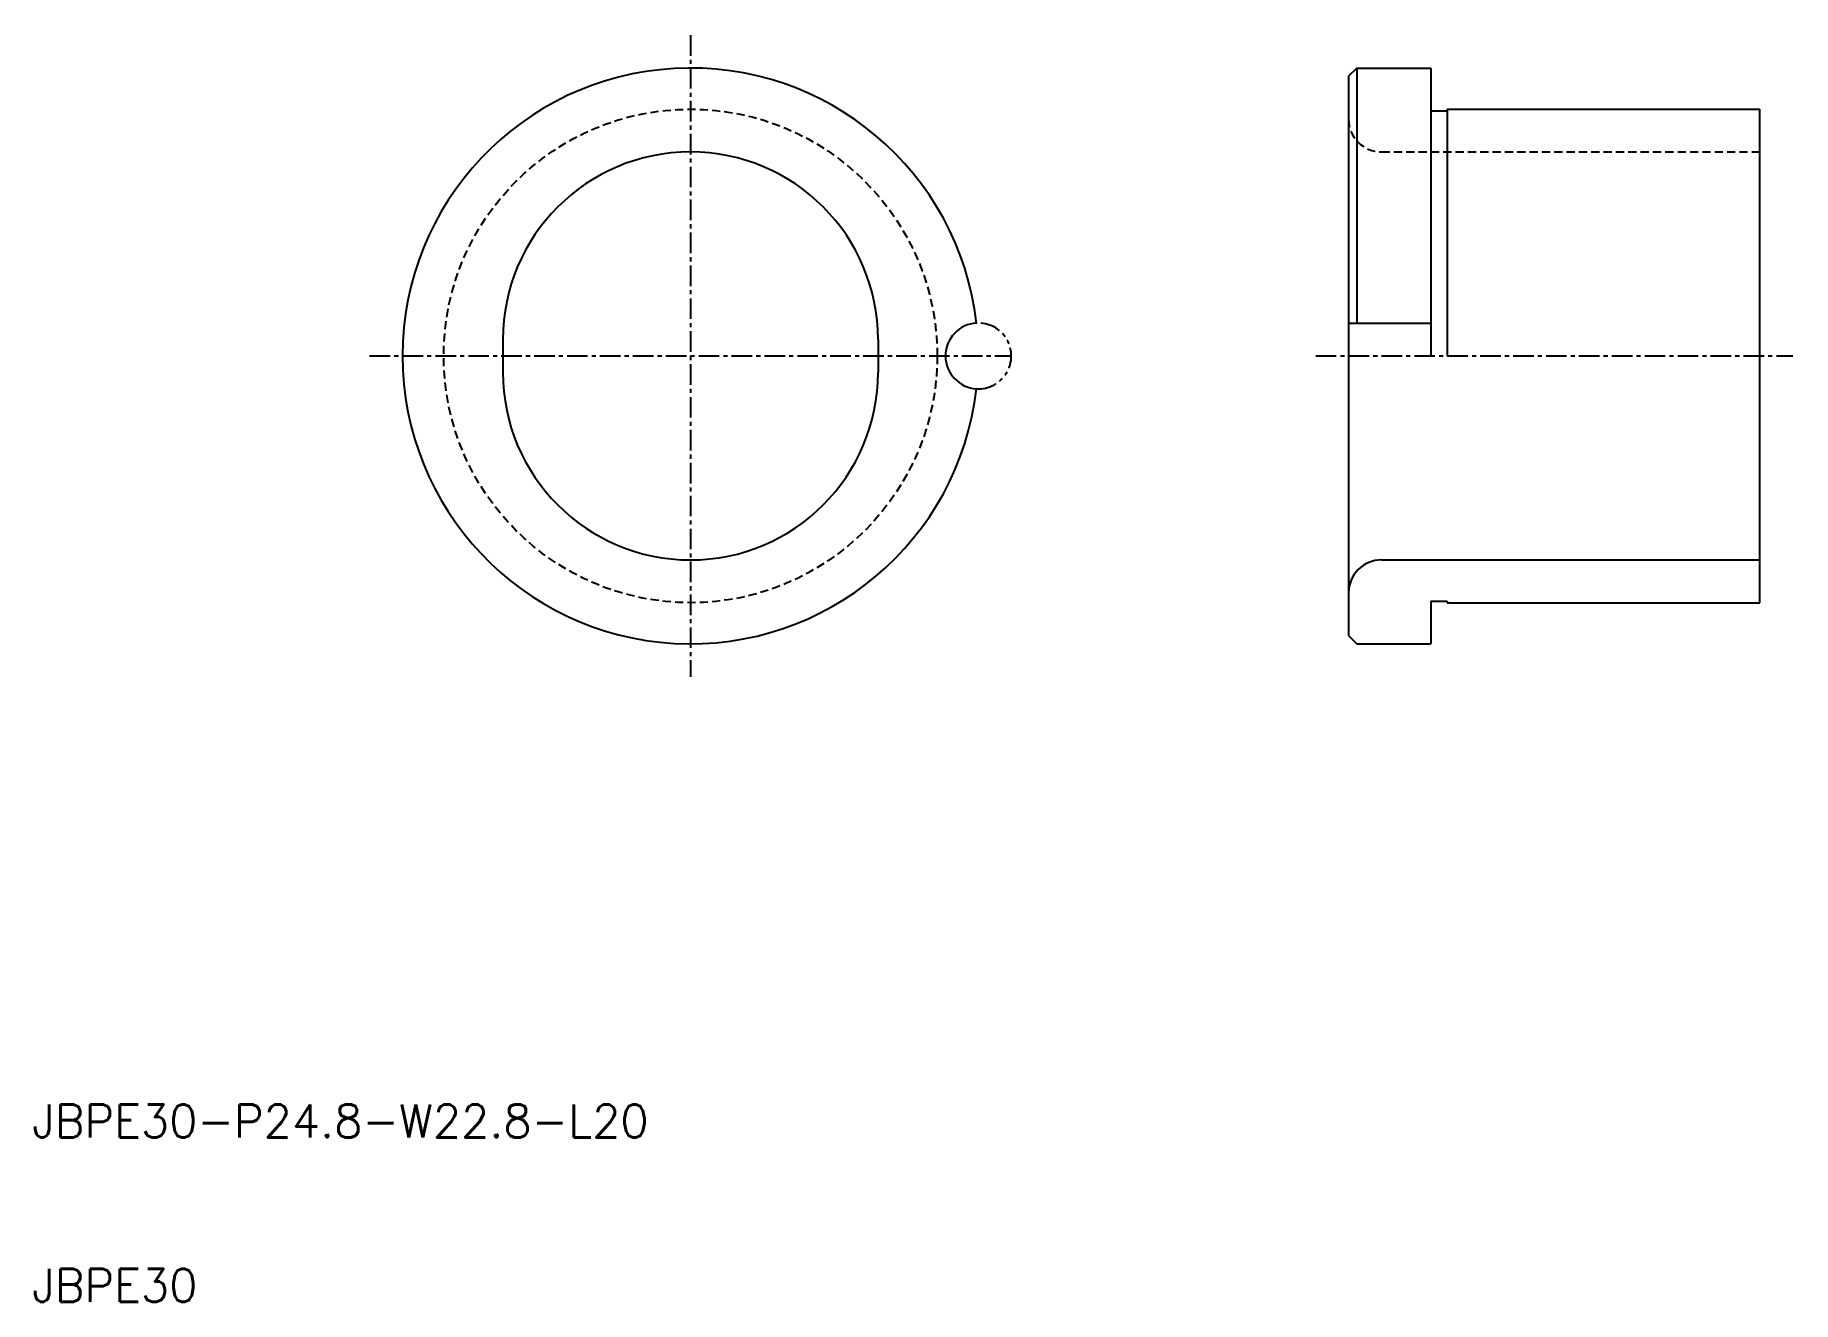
# Model space of a CAD drawing. Extents: x 10 to 117, y 10 to 87.
import ezdxf

# ---------------------------------------------------------------- set-up
doc = ezdxf.new("R2010")
doc.units = 0
for name, pattern in [('CENTER', [2, 1.25, -0.25, 0.25, -0.25]), ('DASHED', [0.75, 0.5, -0.25]), ('PHANTOM', [2.5, 1.25, -0.25, 0.25, -0.25, 0.25, -0.25])]:
    doc.linetypes.add(name, pattern=pattern)
doc.layers.get('0').update_dxf_attribs({"linetype": 'CONTINUOUS'})
doc.layers.add('CENTER', color=1, linetype='CENTER')
doc.styles.get("Standard").update_dxf_attribs({"font": 'txt.shx'})

msp = doc.modelspace()

# ---------------------------------------------------------------- linework, layer by layer
at = {"color": 7, "linetype": 'CONTINUOUS'}
for p, q in [((90.5, 85), (90, 84.5)), ((90, 84.5), (90, 50.5)), ((90.5, 85), (95, 85)), ((90.5, 85), (90.5, 69.5)), ((95, 85), (95, 67.5)), ((95, 82.4), (96, 82.4)), ((96, 82.5), (115, 82.5)), ((96, 82.5), (96, 67.5)), ((115, 52.5), (115, 82.5)), ((90, 69.5), (95, 69.5)), ((38.6, 68.5), (38.6, 66.5)), ((61.4, 68.5), (61.4, 66.5)), ((92, 55.1), (115, 55.1)), ((95, 52.6), (95, 50)), ((95, 52.6), (96, 52.6)), ((96, 52.6), (96, 52.5)), ((96, 52.5), (115, 52.5)), ((90, 50.5), (90.5, 50)), ((90.5, 50), (95, 50))]:
    msp.add_line(p, q, dxfattribs=at)
at = {"color": 3, "linetype": 'DASHED'}
msp.add_line((92, 79.9), (115, 79.9), dxfattribs=at)
msp.add_circle((50, 67.5), 15, dxfattribs=at)
at = {"color": 7, "linetype": 'CONTINUOUS'}
for centre, radius, start, end in [((50, 67.5), 17.5, 6.5517, 353.4483), ((50, 68.5), 11.4, 0, 180), ((67.5, 67.5), 2, 93.2758, 266.7242), ((50, 66.5), 11.4, 180, 0), ((92, 53.1), 2, 90, 180)]:
    msp.add_arc(centre, radius, start, end, dxfattribs=at)
at = {"color": 3, "linetype": 'DASHED'}
msp.add_arc((92, 81.9), 2, 180, 270, dxfattribs=at)
at = {"color": 3, "linetype": 'PHANTOM'}
msp.add_arc((67.5, 67.5), 2, 266.7242, 93.2758, dxfattribs=at)
at = {"layer": 'CENTER', "color": 1, "linetype": 'CENTER'}
for p, q in [((50, 87), (50, 48)), ((30.5, 67.5), (69.5, 67.5)), ((88, 67.5), (117, 67.5))]:
    msp.add_line(p, q, dxfattribs=at)

# ---------------------------------------------------------------- texts
at = {"color": 7, "linetype": 'CONTINUOUS'}
for s, p in [('JBPE30-P24.8-W22.8-L20 ', (10, 20)), ('JBPE30', (10, 10))]:
    msp.add_text(s, height=2, dxfattribs=at).set_placement(p)

doc.saveas('drawing.dxf')
